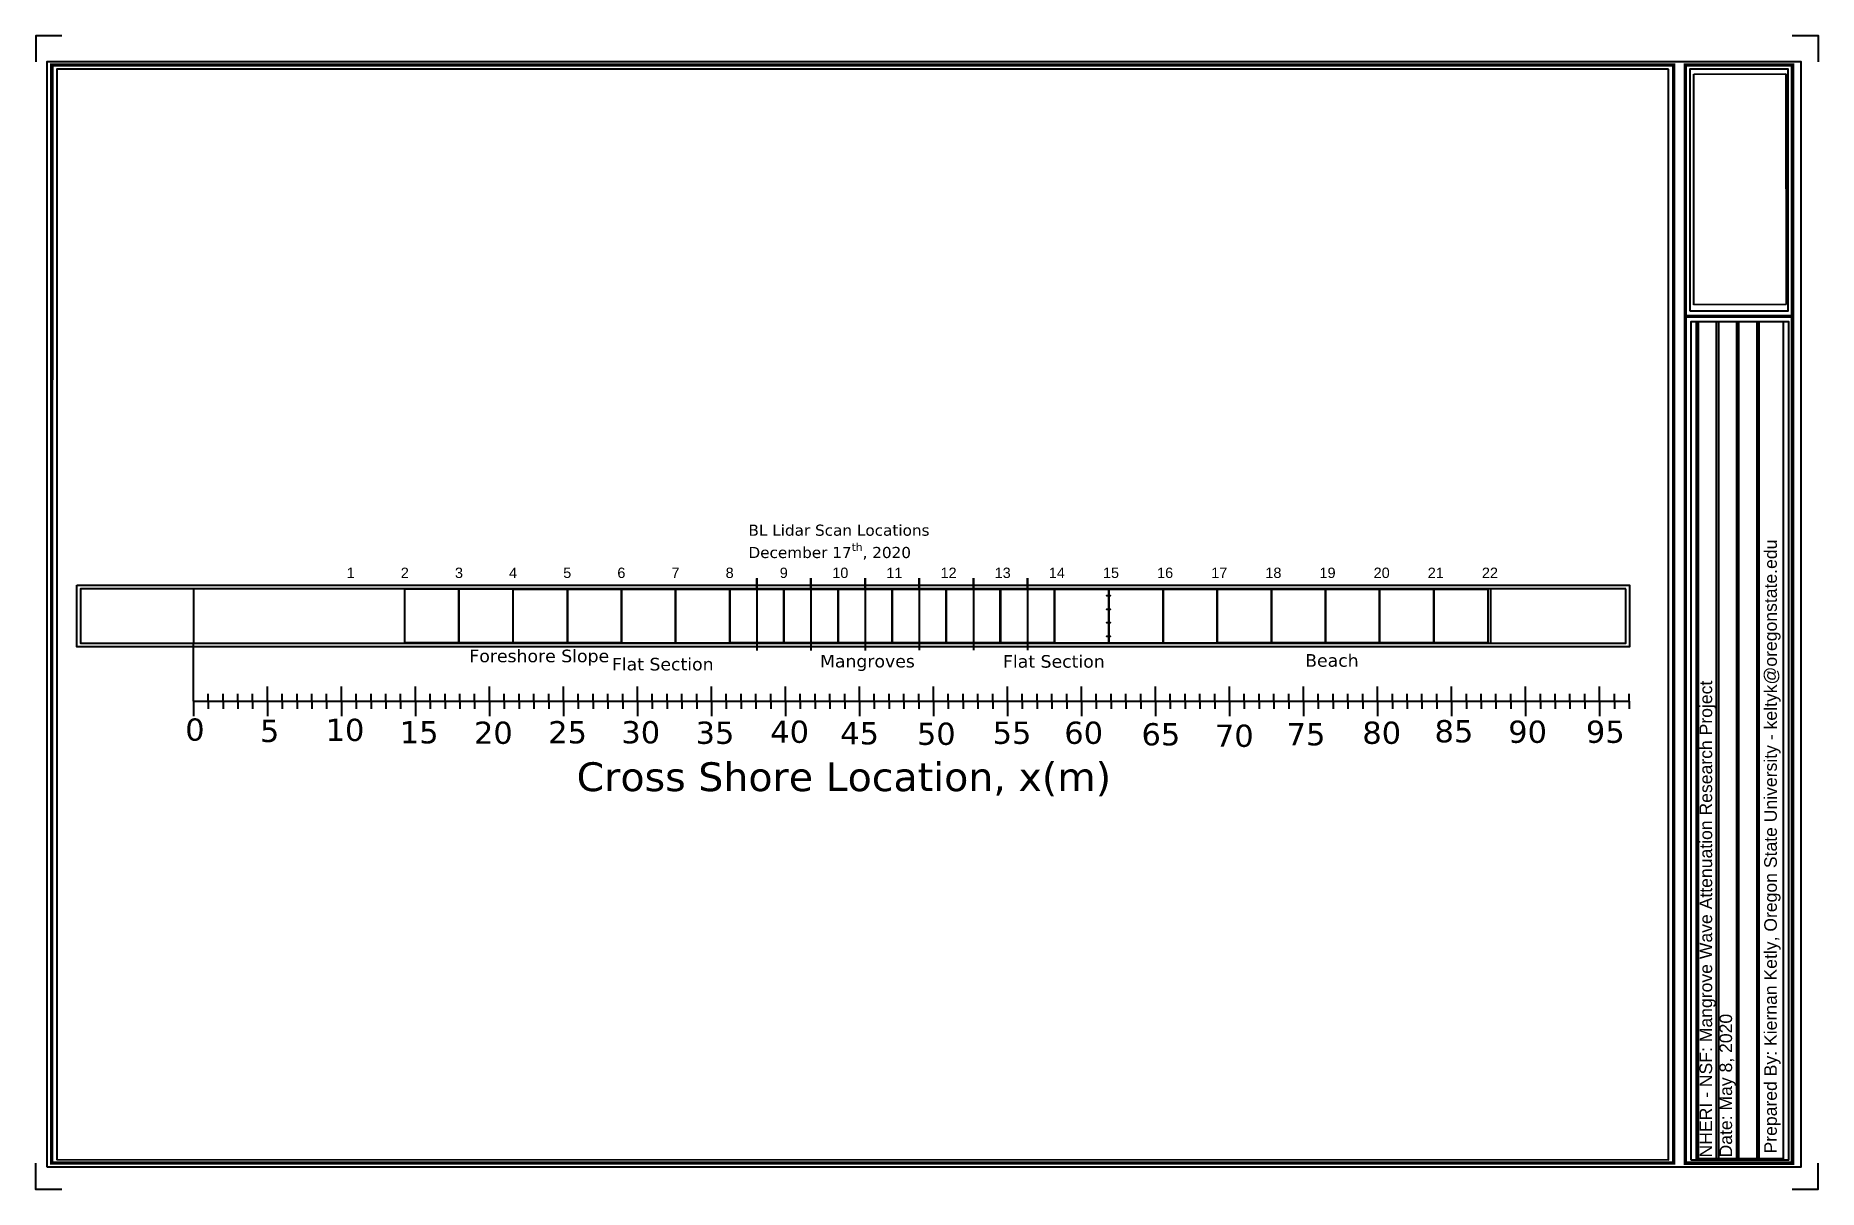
# Paper-space layout 'Lidar locations BL-1' of a CAD drawing. Header units: feet. Extents: x -9.9 to 37.6, y -9.3 to 21.4.
# The model-space entities are those that its viewports show. They can reach past a viewport. Long polylines and large blocks are cut down to what shows.
import ezdxf

# ---------------------------------------------------------------- set-up
doc = ezdxf.new("R2010")
doc.units = ezdxf.units.FT
doc.header["$MEASUREMENT"] = 0
for name, color, linetype in [(').5 layer template', 7, 'Continuous'), ('0.5 m slice', 1, 'Continuous'), ('ATM Mangroves', 3, 'Continuous'), ('Beach Slopes', 80, 'Continuous'), ('BRD', 7, 'Continuous'), ('G-ANNO-NPLT', 40, 'Continuous'), ('G-ANNO-SYMB-NPLT', 11, 'Continuous'), ('No of Bays', 2, 'Continuous'), ('Slabs', 7, 'Continuous'), ('Viewport', 2, 'Continuous')]:
    doc.layers.add(name, color=color, linetype=linetype)
doc.layers.add('Plot View', color=2, linetype='Continuous', plot=False)
doc.styles.add('_ATM-F2', font='arial.ttf')
doc.styles.get("Standard").update_dxf_attribs({"font": 'verdana.ttf'})
picture_1 = doc.add_image_def('image1.jpg', size_in_pixel=(2000, 800))

msp = doc.modelspace()

# ---------------------------------------------------------------- linework, layer by layer
at = {"transparency": 33554687}
for p, q in [((598.332, -577.869), (598.332, -581.526)), ((685.968, -577.869), (685.968, -581.526))]:
    msp.add_line(p, q, dxfattribs=at)
at = {"color": 0, "transparency": 33554687}
for p, q in [((598.332, -585.457), (598.332, -581.526)), ((599.332, -585.457), (599.332, -584.957)), ((600.332, -585.457), (600.332, -584.957)), ((601.332, -585.457), (601.332, -584.957)), ((602.332, -585.457), (602.332, -584.957)), ((603.332, -585.457), (603.332, -584.457)), ((604.332, -585.457), (604.332, -584.957)), ((605.332, -585.457), (605.332, -584.957)), ((606.332, -585.457), (606.332, -584.957)), ((607.332, -585.457), (607.332, -584.957)), ((608.332, -585.457), (608.332, -584.457)), ((609.332, -585.457), (609.332, -584.957)), ((610.332, -585.457), (610.332, -584.957)), ((611.332, -585.457), (611.332, -584.957)), ((612.332, -585.457), (612.332, -584.957)), ((613.332, -585.457), (613.332, -584.457)), ((614.332, -585.457), (614.332, -584.957)), ((615.332, -585.457), (615.332, -584.957)), ((616.332, -585.457), (616.332, -584.957)), ((617.332, -585.457), (617.332, -584.957)), ((618.332, -585.457), (618.332, -584.457)), ((619.332, -585.457), (619.332, -584.957)), ((620.332, -585.457), (620.332, -584.957)), ((621.332, -585.457), (621.332, -584.957)), ((622.332, -585.457), (622.332, -584.957)), ((623.332, -585.457), (623.332, -584.457)), ((624.332, -585.457), (624.332, -584.957)), ((625.332, -585.457), (625.332, -584.957)), ((626.332, -585.457), (626.332, -584.957)), ((627.332, -585.457), (627.332, -584.957)), ((628.332, -585.457), (628.332, -584.457)), ((629.332, -585.457), (629.332, -584.957)), ((630.332, -585.457), (630.332, -584.957)), ((631.332, -585.457), (631.332, -584.957)), ((632.332, -585.457), (632.332, -584.957)), ((633.332, -585.457), (633.332, -584.457)), ((634.332, -585.457), (634.332, -584.957)), ((635.332, -585.457), (635.332, -584.957)), ((636.332, -585.457), (636.332, -584.957)), ((637.332, -585.457), (637.332, -584.957)), ((638.332, -585.457), (638.332, -584.457)), ((639.332, -585.457), (639.332, -584.957)), ((640.332, -585.457), (640.332, -584.957)), ((641.332, -585.457), (641.332, -584.957)), ((642.332, -585.457), (642.332, -584.957)), ((643.332, -585.457), (643.332, -584.457)), ((644.332, -585.457), (644.332, -584.957)), ((645.332, -585.457), (645.332, -584.957)), ((646.332, -585.457), (646.332, -584.957)), ((647.332, -585.457), (647.332, -584.957)), ((648.332, -585.457), (648.332, -584.457)), ((649.332, -585.457), (649.332, -584.957)), ((650.332, -585.457), (650.332, -584.957)), ((651.332, -585.457), (651.332, -584.957)), ((652.332, -585.457), (652.332, -584.957)), ((653.332, -585.457), (653.332, -584.457)), ((654.332, -585.457), (654.332, -584.957)), ((655.332, -585.457), (655.332, -584.957)), ((656.332, -585.457), (656.332, -584.957)), ((657.332, -585.457), (657.332, -584.957)), ((658.332, -585.457), (658.332, -584.457)), ((659.332, -585.457), (659.332, -584.957)), ((660.332, -585.457), (660.332, -584.957)), ((661.332, -585.457), (661.332, -584.957)), ((662.332, -585.457), (662.332, -584.957)), ((663.332, -585.457), (663.332, -584.457)), ((664.332, -585.457), (664.332, -584.957)), ((665.332, -585.457), (665.332, -584.957)), ((666.332, -585.457), (666.332, -584.957)), ((667.332, -585.457), (667.332, -584.957)), ((668.332, -585.457), (668.332, -584.457)), ((669.332, -585.457), (669.332, -584.957)), ((670.332, -585.457), (670.332, -584.957)), ((671.332, -585.457), (671.332, -584.957)), ((672.332, -585.457), (672.332, -584.957)), ((673.332, -585.457), (673.332, -584.457)), ((674.332, -585.457), (674.332, -584.957)), ((675.332, -585.457), (675.332, -584.957)), ((676.332, -585.457), (676.332, -584.957)), ((677.332, -585.457), (677.332, -584.957)), ((678.332, -585.457), (678.332, -584.457)), ((679.332, -585.457), (679.332, -584.957)), ((680.332, -585.457), (680.332, -584.957)), ((681.332, -585.457), (681.332, -584.957)), ((682.332, -585.457), (682.332, -584.957)), ((683.332, -585.457), (683.332, -584.457)), ((684.332, -585.457), (684.332, -584.957)), ((685.332, -585.457), (685.332, -584.957)), ((686.332, -585.457), (686.332, -584.957)), ((687.332, -585.457), (687.332, -584.957)), ((688.332, -585.457), (688.332, -584.457)), ((689.332, -585.457), (689.332, -584.957)), ((690.332, -585.457), (690.332, -584.957)), ((691.332, -585.457), (691.332, -584.957)), ((692.332, -585.457), (692.332, -584.957)), ((693.332, -585.457), (693.332, -584.457)), ((694.332, -585.457), (694.332, -584.957)), ((695.332, -585.457), (695.332, -584.957)), ((598.332, -585.457), (599.332, -585.457)), ((598.332, -585.457), (598.332, -586.457)), ((599.332, -585.457), (599.332, -585.957)), ((599.332, -585.457), (600.332, -585.457)), ((600.332, -585.457), (600.332, -585.957)), ((600.332, -585.457), (601.332, -585.457)), ((601.332, -585.457), (601.332, -585.957)), ((601.332, -585.457), (602.332, -585.457)), ((602.332, -585.457), (602.332, -585.957)), ((602.332, -585.457), (603.332, -585.457)), ((603.332, -585.457), (604.332, -585.457)), ((603.332, -585.457), (603.332, -586.457)), ((604.332, -585.457), (604.332, -585.957)), ((604.332, -585.457), (605.332, -585.457)), ((605.332, -585.457), (605.332, -585.957)), ((605.332, -585.457), (606.332, -585.457)), ((606.332, -585.457), (606.332, -585.957)), ((606.332, -585.457), (607.332, -585.457)), ((607.332, -585.457), (607.332, -585.957)), ((607.332, -585.457), (608.332, -585.457)), ((608.332, -585.457), (609.332, -585.457)), ((608.332, -585.457), (608.332, -586.457)), ((609.332, -585.457), (609.332, -585.957)), ((609.332, -585.457), (610.332, -585.457)), ((610.332, -585.457), (610.332, -585.957)), ((610.332, -585.457), (611.332, -585.457)), ((611.332, -585.457), (611.332, -585.957)), ((611.332, -585.457), (612.332, -585.457)), ((612.332, -585.457), (612.332, -585.957)), ((612.332, -585.457), (613.332, -585.457)), ((613.332, -585.457), (613.332, -586.457)), ((613.332, -585.457), (614.332, -585.457)), ((614.332, -585.457), (614.332, -585.957)), ((614.332, -585.457), (615.332, -585.457)), ((615.332, -585.457), (615.332, -585.957)), ((615.332, -585.457), (616.332, -585.457)), ((616.332, -585.457), (616.332, -585.957)), ((616.332, -585.457), (617.332, -585.457)), ((617.332, -585.457), (617.332, -585.957)), ((617.332, -585.457), (618.332, -585.457)), ((618.332, -585.457), (619.332, -585.457)), ((618.332, -585.457), (618.332, -586.457)), ((619.332, -585.457), (619.332, -585.957)), ((619.332, -585.457), (620.332, -585.457)), ((620.332, -585.457), (620.332, -585.957)), ((620.332, -585.457), (621.332, -585.457)), ((621.332, -585.457), (621.332, -585.957)), ((621.332, -585.457), (622.332, -585.457)), ((622.332, -585.457), (622.332, -585.957)), ((622.332, -585.457), (623.332, -585.457)), ((623.332, -585.457), (624.332, -585.457)), ((623.332, -585.457), (623.332, -586.457)), ((624.332, -585.457), (624.332, -585.957)), ((624.332, -585.457), (625.332, -585.457)), ((625.332, -585.457), (625.332, -585.957)), ((625.332, -585.457), (626.332, -585.457)), ((626.332, -585.457), (626.332, -585.957)), ((626.332, -585.457), (627.332, -585.457)), ((627.332, -585.457), (627.332, -585.957)), ((627.332, -585.457), (628.332, -585.457)), ((628.332, -585.457), (628.332, -586.457)), ((628.332, -585.457), (629.332, -585.457)), ((629.332, -585.457), (629.332, -585.957)), ((629.332, -585.457), (630.332, -585.457)), ((630.332, -585.457), (630.332, -585.957)), ((630.332, -585.457), (631.332, -585.457)), ((631.332, -585.457), (631.332, -585.957)), ((631.332, -585.457), (632.332, -585.457)), ((632.332, -585.457), (632.332, -585.957)), ((632.332, -585.457), (633.332, -585.457)), ((633.332, -585.457), (634.332, -585.457)), ((633.332, -585.457), (633.332, -586.457)), ((634.332, -585.457), (634.332, -585.957)), ((634.332, -585.457), (635.332, -585.457)), ((635.332, -585.457), (635.332, -585.957)), ((635.332, -585.457), (636.332, -585.457)), ((636.332, -585.457), (636.332, -585.957)), ((636.332, -585.457), (637.332, -585.457)), ((637.332, -585.457), (637.332, -585.957)), ((637.332, -585.457), (638.332, -585.457)), ((638.332, -585.457), (639.332, -585.457)), ((638.332, -585.457), (638.332, -586.457)), ((639.332, -585.457), (639.332, -585.957)), ((639.332, -585.457), (640.332, -585.457)), ((640.332, -585.457), (640.332, -585.957)), ((640.332, -585.457), (641.332, -585.457)), ((641.332, -585.457), (641.332, -585.957)), ((641.332, -585.457), (642.332, -585.457)), ((642.332, -585.457), (642.332, -585.957)), ((642.332, -585.457), (643.332, -585.457)), ((643.332, -585.457), (643.332, -586.457)), ((643.332, -585.457), (644.332, -585.457)), ((644.332, -585.457), (644.332, -585.957)), ((644.332, -585.457), (645.332, -585.457)), ((645.332, -585.457), (645.332, -585.957)), ((645.332, -585.457), (646.332, -585.457)), ((646.332, -585.457), (646.332, -585.957)), ((646.332, -585.457), (647.332, -585.457)), ((647.332, -585.457), (647.332, -585.957)), ((647.332, -585.457), (648.332, -585.457)), ((648.332, -585.457), (649.332, -585.457)), ((648.332, -585.457), (648.332, -586.457)), ((649.332, -585.457), (649.332, -585.957)), ((649.332, -585.457), (650.332, -585.457)), ((650.332, -585.457), (650.332, -585.957)), ((650.332, -585.457), (651.332, -585.457)), ((651.332, -585.457), (651.332, -585.957)), ((651.332, -585.457), (652.332, -585.457)), ((652.332, -585.457), (652.332, -585.957)), ((652.332, -585.457), (653.332, -585.457)), ((653.332, -585.457), (654.332, -585.457)), ((653.332, -585.457), (653.332, -586.457)), ((654.332, -585.457), (654.332, -585.957)), ((654.332, -585.457), (655.332, -585.457)), ((655.332, -585.457), (655.332, -585.957)), ((655.332, -585.457), (656.332, -585.457)), ((656.332, -585.457), (656.332, -585.957)), ((656.332, -585.457), (657.332, -585.457)), ((657.332, -585.457), (657.332, -585.957)), ((657.332, -585.457), (658.332, -585.457)), ((658.332, -585.457), (658.332, -586.457)), ((658.332, -585.457), (659.332, -585.457)), ((659.332, -585.457), (659.332, -585.957)), ((659.332, -585.457), (660.332, -585.457)), ((660.332, -585.457), (660.332, -585.957)), ((660.332, -585.457), (661.332, -585.457)), ((661.332, -585.457), (661.332, -585.957)), ((661.332, -585.457), (662.332, -585.457)), ((662.332, -585.457), (662.332, -585.957)), ((662.332, -585.457), (663.332, -585.457)), ((663.332, -585.457), (664.332, -585.457)), ((663.332, -585.457), (663.332, -586.457)), ((664.332, -585.457), (664.332, -585.957)), ((664.332, -585.457), (665.332, -585.457)), ((665.332, -585.457), (665.332, -585.957)), ((665.332, -585.457), (666.332, -585.457)), ((666.332, -585.457), (666.332, -585.957)), ((666.332, -585.457), (667.332, -585.457)), ((667.332, -585.457), (667.332, -585.957)), ((667.332, -585.457), (668.332, -585.457)), ((668.332, -585.457), (669.332, -585.457)), ((668.332, -585.457), (668.332, -586.457)), ((669.332, -585.457), (669.332, -585.957)), ((669.332, -585.457), (670.332, -585.457)), ((670.332, -585.457), (670.332, -585.957)), ((670.332, -585.457), (671.332, -585.457)), ((671.332, -585.457), (671.332, -585.957)), ((671.332, -585.457), (672.332, -585.457)), ((672.332, -585.457), (672.332, -585.957)), ((672.332, -585.457), (673.332, -585.457)), ((673.332, -585.457), (673.332, -586.457)), ((673.332, -585.457), (674.332, -585.457)), ((674.332, -585.457), (674.332, -585.957)), ((674.332, -585.457), (675.332, -585.457)), ((675.332, -585.457), (675.332, -585.957)), ((675.332, -585.457), (676.332, -585.457)), ((676.332, -585.457), (676.332, -585.957)), ((676.332, -585.457), (677.332, -585.457)), ((677.332, -585.457), (677.332, -585.957)), ((677.332, -585.457), (678.332, -585.457)), ((678.332, -585.457), (679.332, -585.457)), ((678.332, -585.457), (678.332, -586.457)), ((679.332, -585.457), (679.332, -585.957)), ((679.332, -585.457), (680.332, -585.457)), ((680.332, -585.457), (680.332, -585.957)), ((680.332, -585.457), (681.332, -585.457)), ((681.332, -585.457), (681.332, -585.957)), ((681.332, -585.457), (682.332, -585.457)), ((682.332, -585.457), (682.332, -585.957)), ((682.332, -585.457), (683.332, -585.457)), ((683.332, -585.457), (684.332, -585.457)), ((683.332, -585.457), (683.332, -586.457)), ((684.332, -585.457), (684.332, -585.957)), ((684.332, -585.457), (685.332, -585.457)), ((685.332, -585.457), (685.332, -585.957)), ((685.332, -585.457), (686.332, -585.457)), ((686.332, -585.457), (686.332, -585.957)), ((686.332, -585.457), (687.332, -585.457)), ((687.332, -585.457), (687.332, -585.957)), ((687.332, -585.457), (688.332, -585.457)), ((688.332, -585.457), (688.332, -586.457)), ((688.332, -585.457), (689.332, -585.457)), ((689.332, -585.457), (689.332, -585.957)), ((689.332, -585.457), (690.332, -585.457)), ((690.332, -585.457), (690.332, -585.957)), ((690.332, -585.457), (691.332, -585.457)), ((691.332, -585.457), (691.332, -585.957)), ((691.332, -585.457), (692.332, -585.457)), ((692.332, -585.457), (692.332, -585.957)), ((692.332, -585.457), (693.332, -585.457)), ((693.332, -585.457), (694.332, -585.457)), ((693.332, -585.457), (693.332, -586.457)), ((694.332, -585.457), (694.332, -585.957)), ((694.332, -585.457), (695.332, -585.457)), ((695.332, -585.457), (695.332, -585.957))]:
    msp.add_line(p, q, dxfattribs=at)
at = {"transparency": 33554687}
for points in [[(590.458, -577.619), (695.361, -577.619), (695.361, -581.776), (590.458, -581.776)], [(695.111, -577.869), (590.708, -577.869), (590.708, -581.526), (695.111, -581.526)]]:
    msp.add_lwpolyline(points, close=True, dxfattribs=at)
at = {"color": 1, "transparency": 33554687}
msp.add_lwpolyline([(634.568, -577.869), (652.847, -577.873), (652.847, -581.53), (634.568, -581.526)], close=True, dxfattribs=at)
at = {"transparency": 33554687}
for centre in [(660.054, -578.326), (660.054, -579.24), (660.258, -578.326), (660.258, -579.24), (660.054, -580.155), (660.258, -580.155), (660.054, -581.069), (660.258, -581.069)]:
    msp.add_circle(centre, 0.0127, dxfattribs=at)
at = {"layer": '0.5 m slice', "color": 1, "transparency": 33554687}
for p, q in [((636.397, -577.149), (636.397, -582.017)), ((636.397, -577.873), (636.397, -577.166)), ((640.054, -577.149), (640.054, -582.017)), ((640.054, -577.88), (640.054, -577.152)), ((643.707, -577.871), (643.707, -577.142)), ((643.712, -577.149), (643.712, -582.017)), ((647.369, -577.873), (647.369, -577.144)), ((647.369, -577.144), (647.369, -582.013)), ((651.027, -577.873), (651.027, -577.144)), ((651.027, -577.144), (651.027, -582.013)), ((654.685, -577.873), (654.685, -577.144)), ((654.685, -577.144), (654.685, -582.013))]:
    msp.add_line(p, q, dxfattribs=at)
at = {"layer": 'ATM Mangroves', "color": 7, "transparency": 33554687}
for p, q in [((638.225, -577.873), (638.225, -578.318)), ((638.225, -581.519), (638.225, -581.074))]:
    msp.add_line(p, q, dxfattribs=at)
for points in [[(634.568, -577.869), (623.579, -577.869), (623.579, -581.519), (634.568, -581.519)], [(652.847, -577.873), (660.183, -577.873), (660.183, -581.526), (652.847, -581.526)]]:
    msp.add_lwpolyline(points, close=True, dxfattribs=at)
for centre, start, end in [((638.225, -579.698), 89.99826, 90), ((638.225, -579.698), 270, 270.00174), ((641.883, -579.698), 89.99826, 90), ((641.883, -579.698), 270, 270.00174), ((645.541, -579.698), 89.99826, 90), ((645.541, -579.698), 270, 270.00174), ((649.198, -579.698), 89.99826, 90), ((649.198, -579.698), 270, 270.00174)]:
    msp.add_arc(centre, 0.05, start, end, dxfattribs=at)
at = {"layer": 'Beach Slopes', "transparency": 33554687}
msp.add_lwpolyline([(623.579, -581.523), (616.258, -581.512), (616.258, -577.854), (623.579, -577.865)], close=True, dxfattribs=at)
at = {"layer": 'Slabs', "color": 0, "transparency": 33554687}
for points in [[(612.604, -577.871), (616.261, -577.871), (616.261, -581.517), (612.604, -581.517)], [(616.261, -577.871), (619.919, -577.871), (619.919, -581.517), (616.261, -581.517)], [(619.937, -577.873), (623.595, -577.873), (623.595, -581.519), (619.937, -581.519)], [(623.595, -577.873), (627.253, -577.873), (627.253, -581.519), (623.595, -581.519)], [(627.253, -577.88), (630.91, -577.88), (630.91, -581.526), (627.253, -581.526)], [(630.91, -577.88), (634.568, -577.88), (634.568, -581.526), (630.91, -581.526)], [(634.568, -577.873), (638.225, -577.873), (638.225, -581.519), (634.568, -581.519)], [(638.225, -577.873), (641.883, -577.873), (641.883, -581.519), (638.225, -581.519)], [(641.883, -577.873), (645.541, -577.873), (645.541, -581.519), (641.883, -581.519)], [(645.541, -577.873), (649.198, -577.873), (649.198, -581.519), (645.541, -581.519)], [(649.198, -577.873), (652.856, -577.873), (652.856, -581.519), (649.198, -581.519)], [(652.847, -577.873), (656.505, -577.873), (656.505, -581.519), (652.847, -581.519)], [(656.515, -577.88), (660.172, -577.88), (660.172, -581.526), (656.515, -581.526)], [(660.184, -577.884), (663.842, -577.884), (663.842, -581.53), (660.184, -581.53)], [(663.842, -577.884), (667.499, -577.884), (667.499, -581.53), (663.842, -581.53)], [(667.499, -577.873), (671.157, -577.873), (671.157, -581.519), (667.499, -581.519)], [(671.157, -577.873), (674.814, -577.873), (674.814, -581.519), (671.157, -581.519)], [(674.814, -577.873), (678.472, -577.873), (678.472, -581.519), (674.814, -581.519)], [(678.472, -577.873), (682.13, -577.873), (682.13, -581.519), (678.472, -581.519)], [(682.13, -577.873), (685.787, -577.873), (685.787, -581.519), (682.13, -581.519)]]:
    msp.add_lwpolyline(points, close=True, dxfattribs=at)

# ---------------------------------------------------------------- texts
at = {"color": 0, "transparency": 33554687, "insert": (635.83, -573.525), "char_height": 0.75, "width": 12.7724, "attachment_point": 1}
msp.add_mtext('\\A1;BL Lidar Scan Locations\\PDecember 17{\\H0.7x;\\Sth^ ;}, 2020', dxfattribs=at)
at = {"color": 0, "transparency": 33554687, "char_height": 0.85, "attachment_point": 1}
for s, width, insert in [('Foreshore Slope', 8.92009, (616.974, -581.97)), ('Flat Section', 14.66845, (626.606, -582.525)), ('Mangroves', 2.03217, (640.664, -582.322)), ('Flat Section', 14.66845, (653.031, -582.338))]:
    msp.add_mtext_dynamic_manual_height_columns(s, width=width, gutter_width=1, heights=[0], dxfattribs=dict(at, insert=insert))
at = {"layer": '0.5 m slice', "color": 1, "transparency": 33554687, "attachment_point": 1}
for s, width, insert, char_height in [('{\\C0;0 }', 4.15825, (597.777, -586.617), 1.5), ('{\\C0;5}', 2.95774, (602.821, -586.707), 1.5), ('{\\C0;10}', 2.95774, (607.263, -586.638), 1.5), ('{\\C0;15}', 2.95774, (612.273, -586.798), 1.5), ('{\\C0;20}', 2.95774, (617.286, -586.832), 1.5), ('{\\C0;25}', 2.95774, (622.299, -586.798), 1.5), ('{\\C0;30}', 2.95774, (627.245, -586.798), 1.5), ('{\\C0;35}', 2.95774, (632.258, -586.832), 1.5), ('{\\C0;40}', 2.95774, (637.305, -586.764), 1.5), ('{\\C0;45}', 2.95774, (642.028, -586.867), 1.5), ('{\\C0;50}', 2.95774, (647.21, -586.901), 1.5), ('{\\C0;55}', 2.95774, (652.325, -586.833), 1.5), ('{\\C0;60}', 2.95774, (657.169, -586.833), 1.5), ('{\\C0;65}', 2.95774, (662.385, -586.935), 1.5), ('{\\C0;70}', 2.95774, (667.347, -587.035), 1.5), ('{\\C0;75}', 2.95774, (672.191, -586.933), 1.5), ('{\\C0;80}', 2.95774, (677.305, -586.832), 1.5), ('{\\C0;85}', 2.95774, (682.183, -586.73), 1.5), ('{\\C0;90}', 2.95774, (687.162, -586.764), 1.5), ('{\\C0;95}', 2.95774, (692.412, -586.764), 1.5), ('{\\C0;Cross Shore Location, x(m)}', 46.22334, (624.22, -589.581), 1.94514)]:
    msp.add_mtext_dynamic_manual_height_columns(s, width=width, gutter_width=9.726, heights=[0], dxfattribs=dict(at, insert=insert, char_height=char_height))
at = {"layer": 'Beach Slopes', "color": 0, "transparency": 33554687, "insert": (673.444, -582.274), "char_height": 0.85, "attachment_point": 1}
msp.add_mtext_dynamic_manual_height_columns('Beach', width=6.93141, gutter_width=1, heights=[0], dxfattribs=at)
at = {"layer": 'No of Bays', "color": 0, "transparency": 33554687, "char_height": 3.5, "width": 19.93909, "attachment_point": 1}
for s, insert in [('{\\f@Arial Unicode MS|b0|i0|c0|p34;\\H0.2x;1}', (608.685, -576.429)), ('{\\f@Arial Unicode MS|b0|i0|c0|p34;\\H0.2x;2}', (612.342, -576.429)), ('{\\f@Arial Unicode MS|b0|i0|c0|p34;\\H0.2x;3}', (616, -576.429)), ('{\\f@Arial Unicode MS|b0|i0|c0|p34;\\H0.2x;4}', (619.658, -576.429)), ('{\\f@Arial Unicode MS|b0|i0|c0|p34;\\H0.2x;5}', (623.315, -576.429)), ('{\\f@Arial Unicode MS|b0|i0|c0|p34;\\H0.2x;6}', (626.973, -576.429)), ('{\\f@Arial Unicode MS|b0|i0|c0|p34;\\H0.2x;7}', (630.63, -576.429)), ('{\\f@Arial Unicode MS|b0|i0|c0|p34;\\H0.2x;8}', (634.288, -576.429)), ('{\\f@Arial Unicode MS|b0|i0|c0|p34;\\H0.2x;9}', (637.946, -576.429)), ('{\\f@Arial Unicode MS|b0|i0|c0|p34;\\H0.2x;10}', (641.492, -576.429)), ('{\\f@Arial Unicode MS|b0|i0|c0|p34;\\H0.2x;11}', (645.149, -576.429)), ('{\\f@Arial Unicode MS|b0|i0|c0|p34;\\H0.2x;12}', (648.807, -576.429)), ('{\\f@Arial Unicode MS|b0|i0|c0|p34;\\H0.2x;13}', (652.464, -576.429)), ('{\\f@Arial Unicode MS|b0|i0|c0|p34;\\H0.2x;14}', (656.122, -576.429)), ('{\\f@Arial Unicode MS|b0|i0|c0|p34;\\H0.2x;15}', (659.78, -576.429)), ('{\\f@Arial Unicode MS|b0|i0|c0|p34;\\H0.2x;16}', (663.437, -576.429)), ('{\\f@Arial Unicode MS|b0|i0|c0|p34;\\H0.2x;17}', (667.095, -576.429)), ('{\\f@Arial Unicode MS|b0|i0|c0|p34;\\H0.2x;18}', (670.752, -576.429)), ('{\\f@Arial Unicode MS|b0|i0|c0|p34;\\H0.2x;19}', (674.41, -576.429)), ('{\\f@Arial Unicode MS|b0|i0|c0|p34;\\H0.2x;20}', (678.068, -576.429)), ('{\\f@Arial Unicode MS|b0|i0|c0|p34;\\H0.2x;21}', (681.725, -576.429)), ('{\\f@Arial Unicode MS|b0|i0|c0|p34;\\H0.2x;22}', (685.383, -576.429))]:
    msp.add_mtext(s, dxfattribs=dict(at, insert=insert))

psp = doc.layouts.new('Lidar locations BL-1')

# ---------------------------------------------------------------- linework, layer by layer
at = {"layer": 'BRD', "color": 25, "linetype": 'Continuous', "const_width": 0.0921}
for points in [[(-9.476, -8.623), (33.702, -8.625), (33.703, 20.602), (-9.474, 20.604)], [(36.866, -8.628), (36.867, 20.602), (34.017, 20.602), (34.016, -8.628)]]:
    psp.add_lwpolyline(points, close=True, dxfattribs=at)
at = {"layer": 'BRD', "color": 85}
psp.add_lwpolyline([(33.564, 20.494), (-9.34, 20.495), (-9.341, -8.535), (33.563, -8.537), (33.564, 20.494)], dxfattribs=at)
for points in [[(34.146, 14.055), (34.146, 20.503), (36.74, 20.503), (36.739, 14.055)], [(34.168, -8.546), (34.169, 13.776), (36.763, 13.775), (36.762, -8.546)]]:
    psp.add_lwpolyline(points, close=True, dxfattribs=at)
at = {"layer": 'BRD', "color": 25, "const_width": 0.0921}
psp.add_lwpolyline([(34.016, 13.915), (36.867, 13.915)], dxfattribs=at)
at = {"layer": 'G-ANNO-SYMB-NPLT'}
for points in [[(36.623, 13.775), (36.622, -8.51), (34.308, -8.51), (34.309, 13.776)], [(34.364, -8.51), (34.365, 13.776)], [(34.847, -8.51), (34.848, 13.775)], [(34.903, -8.51), (34.903, 13.775)], [(35.385, -8.51), (35.386, 13.775)], [(35.441, -8.51), (35.442, 13.775)], [(35.924, -8.51), (35.925, 13.775)], [(35.98, -8.51), (35.981, 13.775)]]:
    psp.add_lwpolyline(points, dxfattribs=at)
at = {"layer": 'Plot View', "linetype": 'Continuous'}
for points in [[(-9.205, 21.384), (-9.902, 21.384), (-9.903, 20.686)], [(37.555, 20.685), (37.555, 21.383), (36.857, 21.383)], [(-9.904, -8.626), (-9.904, -9.324), (-9.206, -9.324)], [(36.856, -9.325), (37.554, -9.325), (37.554, -8.627)]]:
    psp.add_lwpolyline(points, dxfattribs=at)
at = {"layer": 'Plot View'}
psp.add_lwpolyline([(-9.61, -8.723), (37.1, -8.725), (37.101, 20.689), (-9.609, 20.69)], close=True, dxfattribs=at)

# ---------------------------------------------------------------- texts
at = {"layer": 'G-ANNO-NPLT', "color": 18, "true_color": 0x000000, "char_height": 0.335, "attachment_point": 7, "rotation": 89.9979, "style": '_ATM-F2'}
for s, insert, width in [('Prepared By: Kiernan Ketly, Oregon State University - keltyk@oregonstate.edu', (36.551, -8.371), 22.25217), ('NHERI - NSF: Mangrove Wave Attenuation Research Project', (34.828, -8.477), 13.97968), ('Date: May 8, 2020', (35.359, -8.477), 13.97968)]:
    psp.add_mtext(s, dxfattribs=dict(at, insert=insert, width=width))

# ---------------------------------------------------------------- pictures from other files: only their frames are drawn
at = {"layer": 'Viewport'}
image = psp.add_image(picture_1, insert=(36.701, 14.225), size_in_units=(6.141, 2.457), rotation=90.0728, dxfattribs=at)
image.dxf.flags = 7

# ---------------------------------------------------------------- viewports
at = {"layer": ').5 layer template', "transparency": 33554687, "view_target_point": (99.702, -486.226)}
psp.add_viewport(center=(12.111, 5.978), size=(42.904, 29.03043), view_center_point=(543.839, -93.365), view_height=73.67435, dxfattribs=at)

doc.saveas('drawing.dxf')
